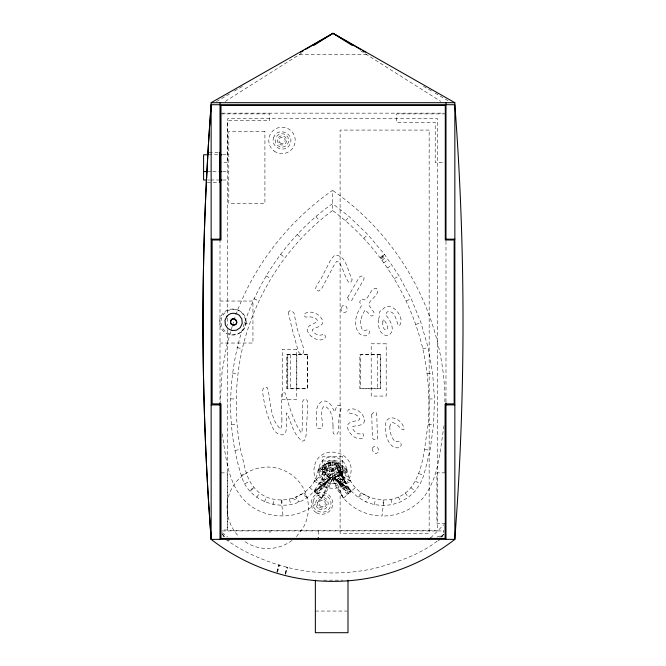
<?xml version="1.0" encoding="UTF-8"?>
<svg xmlns="http://www.w3.org/2000/svg" width="666" height="666" viewBox="0 0 666 666"><rect width="100%" height="100%" fill="white"/><g stroke="black" fill="none" stroke-linecap="round" stroke-linejoin="round"><path stroke-width="0.5" stroke-dasharray="3.33 2.5" d="M222.211 433.899C226.224 459.115 228.296 489.085 250.416 505.719C262.645 514.61 278.305 517.673 293.082 514.926A52.922 52.922 0 0 0 321.686 498.118L332.55 478.613L335.373 477.039L336.755 477.48C346.212 472.394 337.662 457.467 328.396 462.737C318.872 467.915 327.464 483.208 336.755 477.48L339.385 473.043L340.667 472.385L347.111 472.211C341.3 474.034 336.247 476.665 330.378 478.321L314.402 490.567C294.364 515.975 249.392 506.726 241.25 475.283C210.414 377.331 248.493 262.862 332.55 203.646L349.159 216.583L367.815 234.549L384.49 254.362L399.009 275.816L411.197 298.668L420.929 322.66L428.096 347.552L432.634 373.052L434.465 398.884L433.599 424.766L430.02 450.416L423.851 475.283L420.221 483.824L415.043 491.175L408.425 497.261L400.666 501.823L392.124 504.637L383.183 505.594L374.234 504.637L365.692 501.823L357.942 497.261L351.323 491.175L346.137 483.824L340.667 472.385L339.385 467.374L336.705 462.737L342.257 465.584L346.953 469.68C350.574 499.109 392.349 510.905 410.939 487.57C424.367 469.647 424.35 445.512 428.18 424.3C430.07 399.001 428.255 373.559 422.802 348.784C409.798 294.156 377.847 243.947 332.55 210.531L332.55 190.376C287.429 221.828 252.381 267.241 234.265 319.239M444.846 401.798L444.946 398.684C443.698 316.383 400.399 236.821 332.55 190.376M332.55 210.531C287.254 243.947 255.303 294.156 242.299 348.784C234.915 381.793 234.274 416.125 240.418 449.392C244.255 462.287 244.922 476.981 254.171 487.57C272.719 510.922 314.494 498.976 318.148 469.68L319.605 468.19L324.151 470.204L324.434 468.032L322.852 465.584L328.396 462.737L329.737 463.286L334.723 462.096L335.381 463.37L339.827 466.009L342.257 465.584L340.667 468.032L339.385 473.043L346.137 483.824L350.907 481.16L339.827 474.408L349.009 476.69M340.01 470.204L340.243 467.024L324.858 473.393M335.739 462.512L329.362 477.905L332.55 477.664L329.72 477.047L328.346 477.48L325.716 473.043L319.605 468.19L322.852 465.584L325.274 466.009L332.55 461.804L332.55 478.613L336.946 488.944L343.415 498.118A52.922 52.922 0 0 0 372.019 514.926L382.084 516L383.774 500.191M339.385 467.374L340.484 464.485L338.495 464.269L336.705 462.737L338.628 463.536L338.495 464.269L318.964 483.824L330.378 478.321L316.741 493.772L329.162 479.537L314.277 491.608L314.402 490.567L325.716 473.043L324.434 468.032L321.17 466.824L324.151 470.204L340.95 470.204L345.496 468.19L340.667 472.385L341.725 474.517L340.559 472.635L346.137 483.824L334.723 478.321L335.373 477.039L329.387 462.412M444.039 425.666C439.951 450.224 439.127 477.847 422.952 498.118C412.595 509.582 397.552 516.233 382.084 516M269.905 532.95L269.996 530.319M272.977 504.637L274.126 499.3M339.036 472.893L339.71 470.204M374.234 504.637L375.591 499.342M439.943 537.071L442.49 535.347L443.839 530.427M338.669 472.743L339.385 470.204M276.914 572.052L278.954 564.868M277.064 572.094L279.096 564.91M277.447 572.202L279.479 565.018M285.231 573.434L287.013 567.149M285.398 573.484L287.179 567.199M285.531 574.492L287.562 567.307M232.259 326.223L226.79 345.179L222.069 371.761L220.263 401.798M232.542 325.224L233.982 320.238M336.78 462.853L335.381 463.37L332.55 462.753M309.673 487.57L321.686 498.118L328.163 488.944L332.55 478.613L342.108 474.334L346.953 469.68L340.667 472.385L342.108 474.334L346.137 483.824L336.755 477.48M321.686 498.118L330.378 478.321L314.277 491.608M326.606 476.148L332.55 478.613L343.415 498.118L355.428 487.57M264.435 501.823L266.691 496.844M329.737 463.286L330.378 462.096L326.606 464.269L324.617 464.485L325.716 467.374L324.434 472.385L314.194 481.16L328.163 488.944M256.685 497.261L259.931 492.873M361.197 492.873L357.942 497.261L363.703 494.114L369.372 497.344L365.692 501.823M296.462 536.613L302.938 528.171A40.743 40.743 0 0 0 283.241 470.154A40.743 40.743 0 0 0 228.296 497.252C224.817 511.172 228.863 526.298 238.836 536.613M317.732 494.647L330.378 478.321L314.768 492.041L329.162 479.537M230.702 539.368L227.914 540.9L225.741 539.343C245.163 553.529 267.907 562.587 291.159 568.323A191.159 191.159 0 0 0 374.841 568.323C397.444 562.212 421.103 554.478 439.302 539.368M441.125 537.062L443.656 533.874M345.596 220.696L349.159 216.583M340.95 470.204L343.931 466.824L340.667 468.032M384.49 254.362L380.594 258.3L384.948 255.028M430.652 537.903L443.797 524.758M315.759 492.907L330.378 478.321M363.844 238.261L367.815 234.549M380.153 257.642L384.124 253.929M250.066 491.175L254.171 487.57L249.392 490.226M381.044 258.949L385.398 255.702M381.926 260.264L386.305 257.043M438.086 540.9L440.259 539.343M383.699 262.887L388.12 259.723M387.246 268.132L391.75 265.085M318.964 483.824L328.346 477.48M225.25 101.398L301.465 53.23M346.228 468.939L340.667 472.385L347.028 470.945M314.194 481.16L325.274 474.408L329.72 477.047M394.347 278.621L399.009 275.816M216.525 101.557L230.861 93.157M234.44 91.059L242.507 86.33M244.88 483.824L249.65 481.16M324.434 468.032L325.716 467.374L328.396 462.737L326.473 463.536L326.606 464.269L346.137 483.824L340.459 472.893M406.268 300.965L411.197 298.668M415.792 324.442L420.929 322.66M241.25 475.283L246.42 473.551M436.996 537.004L442.49 535.347M422.802 348.784L428.096 347.552M235.081 450.416L240.418 449.392M427.231 373.718L432.634 373.052M231.502 424.766L236.921 424.3M429.029 398.984L434.465 398.884M299.425 54.52L366.575 54.52M222.086 113.153L443.914 113.153M220.995 113.886L269.722 113.886L269.722 120.604L227.722 120.604L227.722 162.612L220.995 162.612M445.296 113.886L396.57 113.886L396.57 122.286L435.214 122.286L435.214 162.612L445.296 162.612M209.007 152.264L218.972 152.264M208.633 154.778L218.714 154.778M222.744 154.778L228.796 154.778M207.626 171.587L211.655 171.587M212.662 171.587L218.714 171.587M222.744 171.587L228.796 171.587M207.626 180.003L209.64 180.003M210.647 180.003L218.714 180.003M222.744 180.003L228.796 180.003M207.351 182.517L219.971 182.517M220.013 301.04L252.955 301.04L252.955 343.04L220.013 343.04M322.469 460.964L342.632 460.964M324.359 469.68L318.148 469.68L324.434 472.385L317.998 472.211M220.995 472.852L227.722 472.852L227.722 529.994L221.961 529.994M445.254 472.852L436.896 472.852L436.896 523.26L445.254 523.26M322.469 479.453L342.632 479.453M222.086 530.927L443.914 530.927M323.51 580.161L342.89 580.161M315.351 611.055L346.978 611.055M230.636 398.884L236.072 398.984M428.18 424.3L433.599 424.766M232.476 373.052L237.87 373.718M424.683 449.392L430.02 450.416M318.073 470.945L324.434 472.385L318.872 468.939M237.004 347.552L242.299 348.784M418.689 473.551L423.851 475.283M244.172 322.66L249.317 324.442M350.907 481.16L338.453 476.065M324.858 467.024L340.243 473.393L346.137 483.824M253.904 298.668L258.833 300.965M292.532 498.368L299.409 501.823L295.729 497.344L301.398 494.114L307.159 497.261L303.912 492.873M415.451 481.16L420.221 483.824M423.493 86.33L431.56 91.059M435.139 93.157L449.475 101.557M336.746 466.017C331.452 460.755 323.102 469.105 328.421 474.342C332.667 478.746 340.376 473.551 337.987 467.957L336.497 466.258L338.519 467.74L339.052 470.204M266.1 275.816L270.754 278.621M360.547 50.708L440.75 101.398M343.415 498.118L334.723 478.321L348.734 487.495M347.369 494.647L334.723 478.321L350.025 489.335M350.674 490.251L335.939 479.537L348.36 493.772L334.723 478.321L350.674 490.251L350.832 491.608L334.723 478.321L349.342 492.907M280.611 254.362L284.948 257.642M222.302 532.733L227.647 536.954M336.497 466.258L338.311 467.823C341.616 475.091 329.595 480.069 326.798 472.594C323.593 465.184 335.314 460.472 338.519 467.74M335.939 479.537L350.333 492.041L334.723 478.321M410.939 487.57L415.043 491.175M297.286 234.549L301.257 238.261M315.942 216.583L319.505 220.696M222.436 533.99L224.875 537.062M405.169 492.873L408.425 497.261M398.41 496.844L400.666 501.823M335.373 477.039L335.739 477.905M289.51 499.342L290.867 504.637M337.512 468.148L337.962 470.204M390.975 499.3L392.124 504.637M281.327 500.191L283.017 516M445.987 241.242L445.987 402.023M383.183 500.133L383.183 505.594M377.705 354.762L377.705 388.37M318.256 530.96L318.256 536.563M296.82 354.762L296.82 388.37M290.326 354.762L290.326 388.37M287.795 354.762L287.795 388.37M281.918 500.133L281.918 505.594M227.539 313.053L227.539 118.656L437.57 118.656L437.57 530.319L227.539 530.319L227.539 329.528M227.539 318.107L227.539 325.524M220.013 239.169L220.013 402.847M276.598 136.43A6.718 6.718 0 0 1 287.903 137.204A6.718 6.718 0 0 1 282.417 147.128A6.718 6.718 0 0 1 275.749 137.962M292.066 540.417A40.743 40.743 0 0 1 243.232 540.417M281.934 419.197L281.768 425.757L280.577 429.104C269.647 419.031 271.162 401.248 267.499 387.928L266.3 387.204C261.63 386.33 262.612 392.857 263.112 395.479C264.71 406.293 267.332 417.174 272.544 426.856C274.026 433.799 285.839 439.593 286.23 429.237L286.746 412.92C291.367 422.435 293.248 434.898 302.464 441.167L304.57 440.459L306.052 435.489L307.883 403.604L307.634 401.04L305.669 398.909L303.854 399.575L302.697 401.307L302.081 431.002L301.298 433C293.115 420.995 289.46 406.451 285.073 392.907L282.401 392.815L281.36 395.712L281.934 419.197M389.818 426.431C389.776 431.976 391.208 438.062 395.496 441.874L397.735 441.3L400.208 441.991L401.282 444.472L400.482 447.302C388.245 451.648 382.775 429.953 386.188 421.228C391.475 412.945 403.621 421.736 404.096 429.17L403.571 429.803L402.064 429.478L396.47 424.217L392.848 422.435L390.95 422.877L389.818 426.431M371.736 414.793L372.411 437.778L373.543 439.485L376.423 439.951L377.489 438.869L376.715 413.653L376.14 412.554L374.159 412.221L372.219 413.586L371.736 414.793M332.992 425.757L333.166 433.549L334.623 434.315L336.996 434.132L338.42 431.568L338.944 417.807L341.067 408.774L340.717 406.094L339.177 405.178L336.996 405.378L334.665 411.938L331.26 405.436L328.879 402.655L325.707 401.024L323.435 401.173L321.07 401.981L318.148 404.687L316.35 410.281L316.866 427.406L317.849 428.563L321.52 428.413C324.717 421.711 317.932 412.104 323.843 406.418L325.083 406.268C331.793 409.831 332.942 418.881 332.992 425.757M360.747 320.329C360.589 323.743 360.581 327.722 363.003 330.419L363.861 330.819L367.79 329.67L369.405 331.235C369.863 337.978 360.189 336.63 358.158 331.843C352.647 323.451 356.585 313.187 361.613 305.619L359.707 302.222L360.506 299.583L361.846 298.992L365.06 300.016C369.563 296.961 370.263 288.353 376.315 288.253C381.793 293.39 369.63 299.409 368.523 304.628L373.901 312.204L373.951 314.086L372.96 315.676L371.295 316.067L365.068 309.815L362.096 315.642L360.747 320.329M372.377 448.659L372.535 450.682L374.459 453.205L375.949 453.563L378.263 452.48C380.095 449.758 377.189 446.112 374.2 446.387L372.594 447.71L372.377 448.659M364.46 420.263C364.543 426.357 356.618 424.916 352.722 426.648L352.239 427.356C353.413 431.759 358.491 435.589 362.903 433.424L363.811 435.989L362.787 438.303C355.602 440.8 348.06 433.05 347.219 426.365C348.485 420.829 354.978 421.645 359.091 419.98L359.765 419.172C358.816 415.043 352.822 413.228 348.876 413.028L347.677 411.322L348.376 409.64C354.803 406.443 364.285 413.253 364.46 420.263M352.014 279.112L351.948 280.444L350.832 282.009L348.901 282.717C344.205 276.398 343.415 267.341 337.962 261.255L336.671 261.38L333.824 265.626L321.437 289.044L318.698 291.05L316.492 290.476L315.626 288.478L316.275 286.097L321.37 278.097L331.119 259.107L334.74 255.178C346.428 254.728 347.527 271.104 352.014 279.112M382.867 321.578C382.65 324.509 382.475 328.779 385.739 330.128L386.38 330.086C389.835 327.156 385.323 321.795 383.4 319.214L382.867 321.578M347.71 297.369L348.584 299.95L350.116 300.907L351.59 300.549L364.011 279.121L363.927 276.848L361.546 275.99L359.357 277.048L347.71 297.369M314.369 466.691C309.565 490.251 346.412 497.377 350.732 473.726C355.536 450.158 318.689 443.04 314.369 466.691M319.139 467.615C315.151 484.723 343.29 490.159 345.97 472.802C349.95 455.694 321.811 450.258 319.139 467.615M378.571 319.713C377.63 325.824 379.445 334.257 386.496 335.639C397.244 333.383 390.617 319.663 385.414 314.702L386.971 312.237L388.245 311.422C395.496 311.313 396.045 320.454 398.335 325.433L399.234 325.824C406.735 317.532 389.202 297.719 381.826 310.781L381.06 310.556L379.462 311.929L379.57 315.001L378.571 319.713M341.159 307.992L341.009 310.015L341.983 311.963L345.08 312.529C348.068 311.18 347.519 306.551 344.838 305.203L342.774 305.486L341.159 307.992M307.151 329.645C308.233 336.58 318.49 342.699 324.941 338.611L325.416 336.13L323.951 333.832C320.146 336.938 314.335 334.357 312.188 330.328L312.504 329.528C315.909 326.964 323.951 326.581 322.494 320.662C320.737 313.877 309.965 309.382 304.429 313.944L304.129 315.742L305.677 317.133C309.573 316.442 315.817 316.85 317.674 320.662L316.009 322.444L309.132 325.882L307.151 329.645M313.311 501.14C309.923 512.112 328.013 516.958 330.569 505.76C333.957 494.796 315.859 489.943 313.311 501.14M322.81 467.599C318.989 479.978 339.41 485.447 342.291 472.818C346.112 460.439 325.691 454.961 322.81 467.599M288.694 311.879L288.545 313.403L292.016 328.521L298.443 351.939L300 353.529L302.123 354.004L303.571 352.672L303.854 349.051L296.894 327.822L294.031 313.087L291.733 310.822L289.885 310.722L288.694 311.879M329.47 468.931C327.722 472.835 334.099 475.449 335.631 471.486C337.396 467.607 330.944 464.893 329.47 468.931M330.985 469.563L331.343 471.411L332.55 471.911L333.758 471.411C335.04 470.163 333.533 467.957 331.893 468.598L330.985 469.563M328.063 468.348C325.491 474.034 334.832 477.88 337.038 472.069C339.618 466.408 330.219 462.462 328.063 468.348M273.818 137.204C269.297 147.561 286.455 154.296 290.185 143.631C294.713 133.283 277.555 126.54 273.818 137.204M443.698 534.307L441.983 536.838L443.698 534.29M429.162 130.078L340.11 130.078L340.11 533.341L429.162 533.341L429.162 130.078M264.918 131.26L228.796 131.26L228.796 203.505L264.918 203.505L264.918 131.26M386.197 343.798L371.203 343.798L371.203 396.062L386.197 396.062L386.197 343.798M296.586 349.309L282.242 349.309L282.242 399.367L296.586 399.367L296.586 349.309M307.734 354.345L287.371 354.345L287.371 388.786L307.734 388.786L307.734 354.345M380.644 354.387L359.856 354.387L359.856 388.786L380.644 388.786L380.644 354.387M307.317 354.762L286.313 354.762L286.313 388.37L307.317 388.37L307.317 354.762M380.219 354.762L360.697 354.762L360.697 388.37L380.219 388.37L380.219 354.762M342.632 456.768L322.469 456.768L322.469 483.649L342.632 483.649L342.632 456.768M224.017 536.821L222.302 534.29L224.017 536.838M246.204 321.936L245.771 318.673A12.604 12.604 0 0 0 225.499 312.279A12.604 12.604 0 0 0 228.272 333.358A12.604 12.604 0 0 0 246.204 321.936M274.142 151.065A13.228 13.228 0 0 0 295.146 141.908A13.228 13.228 0 0 0 276.715 128.288A13.228 13.228 0 0 0 274.142 151.065M226.099 333.316A13.029 13.029 0 0 0 245.637 322.036A13.029 13.029 0 0 0 226.099 310.756A13.029 13.029 0 0 0 226.099 333.316M316.533 512.82A10.822 10.822 0 0 0 332.759 503.454A10.822 10.822 0 0 0 316.533 494.08A10.822 10.822 0 0 0 316.533 512.82M279.978 142.832A3.147 3.147 0 0 0 285.106 140.967A3.147 3.147 0 0 0 280.927 137.462A3.147 3.147 0 0 0 279.978 142.832M320.088 505.885A3.147 3.147 0 0 0 325.216 504.012A3.147 3.147 0 0 0 321.037 500.507A3.147 3.147 0 0 0 320.088 505.885M318.789 508.907A6.302 6.302 0 0 0 328.238 503.454A6.302 6.302 0 0 0 318.789 497.993A6.302 6.302 0 0 0 318.789 508.907M328.771 476.756A7.559 7.559 0 0 0 340.11 470.204A7.559 7.559 0 0 0 328.771 463.661A7.559 7.559 0 0 0 328.771 476.756M319.53 507.392A4.62 4.62 0 0 0 326.556 503.571A4.62 4.62 0 0 0 319.73 499.392A4.62 4.62 0 0 0 319.53 507.392M279.695 144.422A4.62 4.62 0 0 0 286.621 140.418A4.62 4.62 0 0 0 279.695 136.422A4.62 4.62 0 0 0 279.695 144.422"/><path stroke-width="1" d="M445.254 472.852L445.296 403.879L454.162 403.879L454.162 239.985L445.296 239.985L445.296 105.444L220.995 105.444L220.995 239.985L212.138 239.985L212.138 403.879L220.995 403.879L220.995 538.419L445.296 538.419L445.296 403.879M206.377 182.517L208.017 152.264M429.187 539.368L430.652 537.903M313.728 45.479L333 33.3L454.853 102.697L454.853 539.368C431.859 557.275 405.045 569.913 376.681 576.54A199.584 199.584 0 0 1 289.319 576.531C260.955 569.913 234.141 557.275 211.147 539.368L208.658 503.196A2898.457 2898.457 0 0 1 206.51 179.154M300.749 52.206L303.43 50.624M305.228 49.575L333 33.3L360.772 49.575M207.842 154.329A2898.457 2898.457 0 0 1 211.147 104.712L454.853 104.712A2898.457 2898.457 0 0 1 457.342 503.196L454.853 539.368L211.147 539.368L211.147 102.697L333 33.3L352.272 45.479M211.147 102.697L454.853 102.697M207.626 154.778L203.588 154.778L203.588 180.003L206.618 180.003M219.722 154.778L221.736 154.778M203.588 171.587L207.626 171.587M219.722 171.587L221.736 171.587M219.722 180.003L221.736 180.003M211.147 239.169L220.013 239.169M445.987 239.169L454.853 239.169M211.147 404.911L220.013 404.911M445.987 404.911L454.853 404.911M232.118 324.858C243.481 325.982 230.336 311.896 230.669 323.31M362.57 50.624L365.251 52.206M230.802 323.668L231.502 324.509M445.254 523.26L445.296 538.419M445.987 102.697L445.987 239.852M445.987 402.838L445.987 539.368M347.993 580.161L347.993 632.7L315.351 632.7L315.351 580.161M318.256 537.495L318.256 539.368M220.013 102.697L220.013 239.852M220.013 402.847L220.013 539.368M219.971 152.264L219.971 182.517M211.147 539.368A2898.557 2898.557 0 0 1 211.147 104.712M226.973 316.208L224.991 320.288L225.324 324.808L227.872 328.563L231.951 330.536L236.48 330.211L240.226 327.664L242.208 323.576L241.875 319.056L239.327 315.301C235.664 312.412 230.02 312.479 226.973 316.208M231.577 324.35A3.147 3.147 0 0 0 236.705 322.477A3.147 3.147 0 0 0 232.526 318.972A3.147 3.147 0 0 0 231.577 324.35"/></g></svg>
